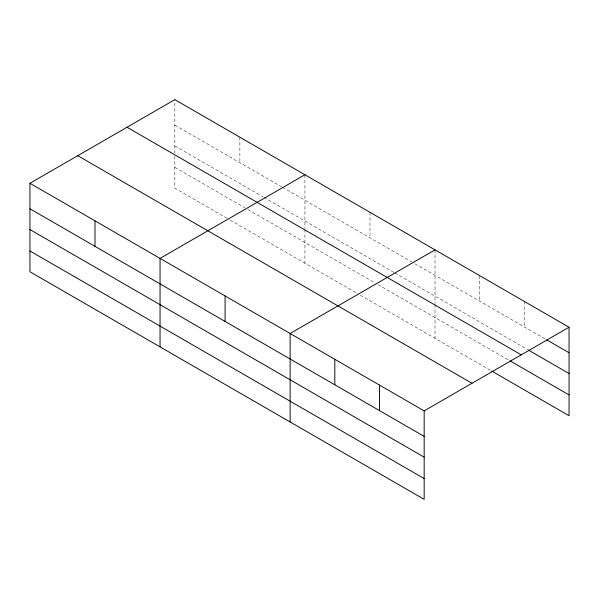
<?xml version="1.0" encoding="UTF-8"?>
<svg xmlns="http://www.w3.org/2000/svg" width="599" height="599" viewBox="0 0 599 599"><rect width="100%" height="100%" fill="white"/><g stroke="black" fill="none" stroke-linecap="round" stroke-linejoin="round"><path stroke-width="0.45" stroke-dasharray="3 2.25" d="M174.833 153.366L174.833 99.644M174.833 125.146L281.635 186.806M282.436 187.27L411.73 261.913M414.942 263.77L545.914 339.386M174.833 145.924L263.163 196.921M263.972 197.385L394.06 272.493M394.861 272.957L527.562 349.569M174.833 167.331L244.699 207.666M247.911 209.523L374.787 282.773M377.999 284.63L508.416 359.924M227.028 218.246L174.833 188.116L174.833 154.302M230.241 220.103L357.124 293.353M360.336 295.21L490.866 370.571M524.372 301.447L524.372 326.949M479.694 275.652L479.694 301.155M435.016 249.858L435.016 303.588M435.016 304.517L435.016 338.33M369.972 212.301L369.972 237.803M304.921 174.751L304.921 228.481M304.921 229.41L304.921 263.223M239.877 137.193L239.877 162.696"/><path stroke-width="0.9" d="M424.167 457.172L424.167 410.884L29.95 183.287L29.95 271.759L424.167 499.356L424.167 457.172L29.95 229.567M491.659 371.036L569.05 415.713L569.05 327.241L174.833 99.644L29.95 183.287M304.921 174.751L160.045 258.394L160.045 346.866M435.016 249.858L290.133 333.501L290.133 421.973M424.167 410.884L569.05 327.241M546.707 339.843L569.05 352.744M528.363 350.033L569.05 373.521M127.018 127.243L521.242 354.84M510.011 360.845L569.05 394.936M77.758 155.688L471.982 383.285M29.95 208.789L424.167 436.386M29.95 250.981L424.167 478.579M379.489 385.09L379.489 410.592M334.811 359.295L334.811 384.798M225.089 295.951L225.089 321.453M94.994 220.844L94.994 246.346"/></g></svg>
